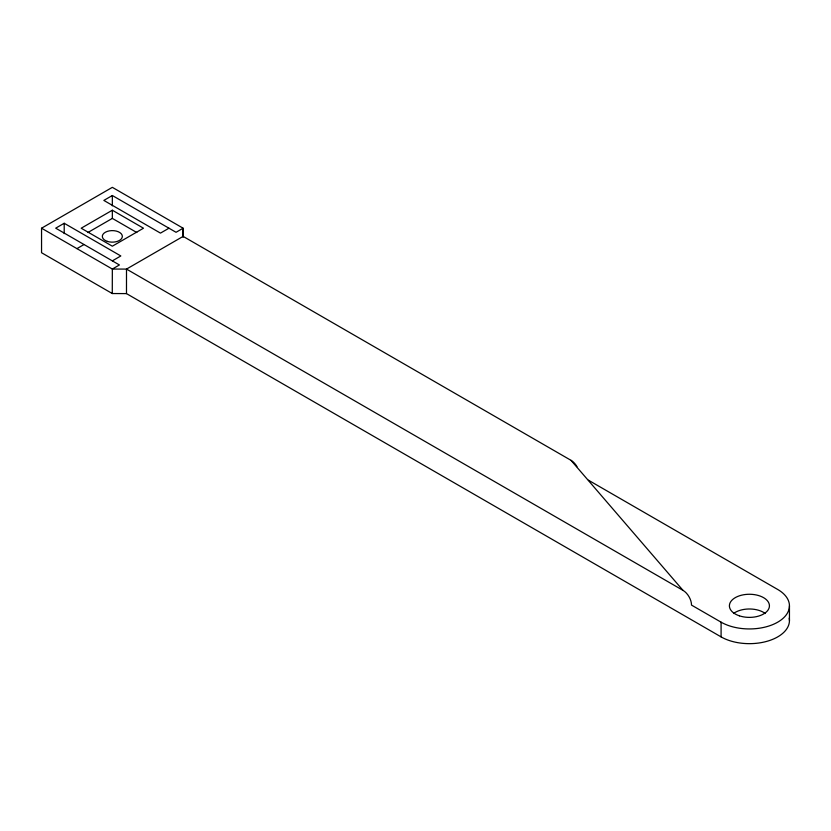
<?xml version="1.0" encoding="UTF-8"?>
<svg xmlns="http://www.w3.org/2000/svg" width="831" height="831" viewBox="0 0 831 831"><rect width="100%" height="100%" fill="white"/><g stroke="black" fill="none" stroke-linecap="round" stroke-linejoin="round"><path stroke-width="1.25" d="M789.232 618.129A40.044 23.123 0 0 1 766.639 641.407A40.044 23.123 0 0 1 721.09 636.889L126.489 293.603L126.499 269.088L183.132 236.388L570.98 460.312A12.008 6.939 60 0 1 576.984 466.648M126.489 293.603L112.278 293.54L112.341 269.057L119.415 264.954L55.708 228.172L64.205 223.269L120.827 255.958L112.341 260.861M112.278 293.54L41.55 252.728L41.55 228.213L76.94 248.625L84.024 244.522M41.55 228.213L112.341 187.339L183.121 228.213L183.132 236.388M183.121 237.24L183.121 228.213L176.047 232.296L112.341 195.514L103.844 200.416L160.466 233.116L168.963 228.213M112.341 210.222L81.189 228.213L112.341 246.194L143.483 228.213L112.341 210.222L112.341 218.397L136.803 232.535M87.868 232.535L112.341 218.397M588.431 480.193L777.723 589.48A40.044 23.123 0 0 1 777.723 622.17A40.044 23.123 0 0 1 721.09 622.17L691.517 605.103A12.008 6.939 60 0 0 683.02 590.384L570.98 460.312M683.02 590.384L126.499 269.088L112.341 269.057L76.94 248.625M789.45 605.83L789.45 620.539M721.09 622.17L721.09 636.889M112.341 195.514L112.341 205.839M64.205 223.269L64.205 233.604M733.524 613.507A20.017 11.561 0 0 1 765.289 613.507M739.393 615.833A20.017 11.561 0 0 0 769.433 605.83A20.017 11.561 0 0 0 739.393 595.817A20.017 11.561 0 0 0 739.393 615.833M107.334 241.385A10.014 5.775 0 0 0 122.344 236.378A10.014 5.775 0 0 0 107.334 231.382A10.014 5.775 0 0 0 107.334 241.385"/></g></svg>
